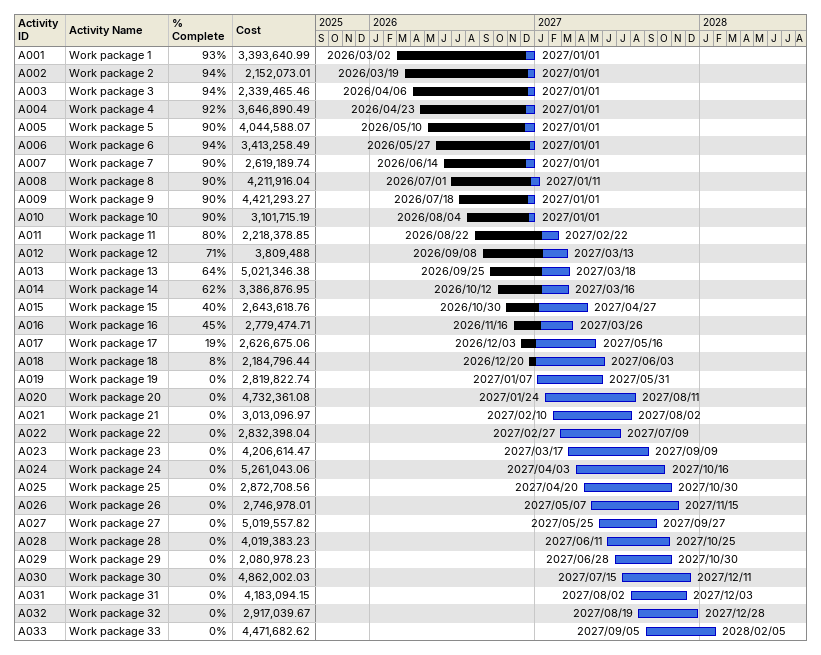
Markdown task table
| ID | Task | Start | Finish | % complete | Cost |
|---|---|---|---|---|---|
| A001 | Work package 1 | 2026-03-02 | 2027-01-01 | 93 | 3393640.99 |
| A002 | Work package 2 | 2026-03-19 | 2027-01-01 | 94 | 2152073.01 |
| A003 | Work package 3 | 2026-04-06 | 2027-01-01 | 94 | 2339465.46 |
| A004 | Work package 4 | 2026-04-23 | 2027-01-01 | 92 | 3646890.49 |
| A005 | Work package 5 | 2026-05-10 | 2027-01-01 | 90 | 4044588.07 |
| A006 | Work package 6 | 2026-05-27 | 2027-01-01 | 94 | 3413258.49 |
| A007 | Work package 7 | 2026-06-14 | 2027-01-01 | 90 | 2619189.74 |
| A008 | Work package 8 | 2026-07-01 | 2027-01-11 | 90 | 4211916.04 |
| A009 | Work package 9 | 2026-07-18 | 2027-01-01 | 90 | 4421293.27 |
| A010 | Work package 10 | 2026-08-04 | 2027-01-01 | 90 | 3101715.19 |
| A011 | Work package 11 | 2026-08-22 | 2027-02-22 | 80 | 2218378.85 |
| A012 | Work package 12 | 2026-09-08 | 2027-03-13 | 71 | 3809488 |
| A013 | Work package 13 | 2026-09-25 | 2027-03-18 | 64 | 5021346.38 |
| A014 | Work package 14 | 2026-10-12 | 2027-03-16 | 62 | 3386876.95 |
| A015 | Work package 15 | 2026-10-30 | 2027-04-27 | 40 | 2643618.76 |
| A016 | Work package 16 | 2026-11-16 | 2027-03-26 | 45 | 2779474.71 |
| A017 | Work package 17 | 2026-12-03 | 2027-05-16 | 19 | 2626675.06 |
| A018 | Work package 18 | 2026-12-20 | 2027-06-03 | 8 | 2184796.44 |
| A019 | Work package 19 | 2027-01-07 | 2027-05-31 | 0 | 2819822.74 |
| A020 | Work package 20 | 2027-01-24 | 2027-08-11 | 0 | 4732361.08 |
| A021 | Work package 21 | 2027-02-10 | 2027-08-02 | 0 | 3013096.97 |
| A022 | Work package 22 | 2027-02-27 | 2027-07-09 | 0 | 2832398.04 |
| A023 | Work package 23 | 2027-03-17 | 2027-09-09 | 0 | 4206614.47 |
| A024 | Work package 24 | 2027-04-03 | 2027-10-16 | 0 | 5261043.06 |
| A025 | Work package 25 | 2027-04-20 | 2027-10-30 | 0 | 2872708.56 |
| A026 | Work package 26 | 2027-05-07 | 2027-11-15 | 0 | 2746978.01 |
| A027 | Work package 27 | 2027-05-25 | 2027-09-27 | 0 | 5019557.82 |
| A028 | Work package 28 | 2027-06-11 | 2027-10-25 | 0 | 4019383.23 |
| A029 | Work package 29 | 2027-06-28 | 2027-10-30 | 0 | 2080978.23 |
| A030 | Work package 30 | 2027-07-15 | 2027-12-11 | 0 | 4862002.03 |
| A031 | Work package 31 | 2027-08-02 | 2027-12-03 | 0 | 4183094.15 |
| A032 | Work package 32 | 2027-08-19 | 2027-12-28 | 0 | 2917039.67 |
| A033 | Work package 33 | 2027-09-05 | 2028-02-05 | 0 | 4471682.62 |
